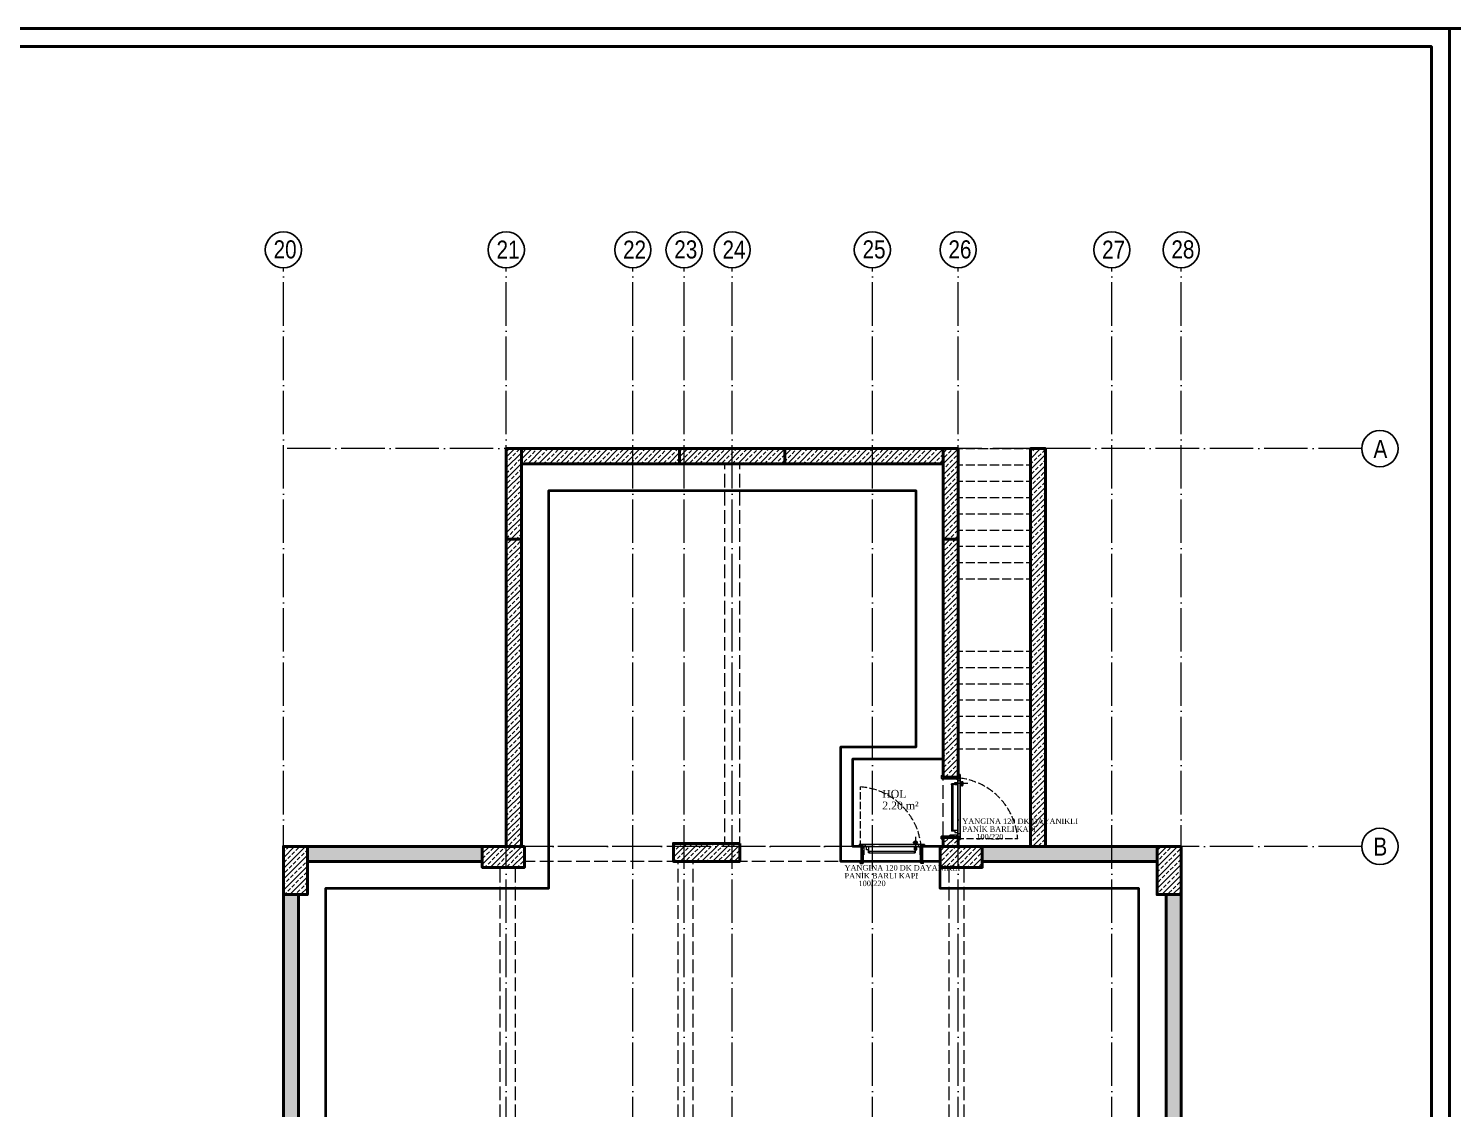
# Model space of a CAD drawing. Header units: millimetres. Extents: x 11587 to 81192, y -36083 to -25300.
# Drawn here: x 22813 to 25177, y -33375 to -31583 of the extents above; entities that cross this region are included whole.
import ezdxf

# ---------------------------------------------------------------- set-up
doc = ezdxf.new("R2010")
doc.units = ezdxf.units.MM
for name, pattern in [('AKS', [30, 24, -3, 0, -3]), ('HIDDEN', [0.375, 0.25, -0.125]), ('IZDUSUM1', [20, 7.5, -5, 7.5, 0])]:
    doc.linetypes.add(name, pattern=pattern)
for name, color, linetype, lineweight in [('as-REFERANS', 252, 'HIDDEN', 5), ('rtm-aks balon', 20, 'Continuous', 25), ('rtm-aks balon yazı', 7, 'Continuous', 20), ('rtm-aks yeni', 7, 'AKS', 20), ('rtm-antet-02', 140, 'Continuous', 40), ('rtm-door-accesorry', 8, 'Continuous', 5), ('rtm-door-sac', 146, 'Continuous', 13), ('rtm-duv tugla', 22, 'Continuous', 35), ('rtm-izdusum-üst ince', 8, 'IZDUSUM1', 5), ('rtm-merdiven izdusum', 254, 'IZDUSUM1', 15), ('rtm-mhl-yazı-adı', 150, 'Continuous', 30), ('rtm-mhl-yazı-m2', 7, 'Continuous', 20), ('rtm-mhl-yazı-malzeme', 253, 'Continuous', 13), ('rtm-sıva', 252, 'Continuous', 15), ('rtm-tarama-betonarme', 51, 'Continuous', 15), ('rtm-tas_betonarme', 50, 'Continuous', 40)]:
    doc.layers.add(name, color=color, linetype=linetype, lineweight=lineweight)
doc.styles.add('AKSYAZI', font='ARIALN.TTF')
doc.styles.add('ARIAL', font='times.ttf')
doc.styles.add('VAZ-OLCU', font='times.ttf', dxfattribs={"height": 60})
pattern_1 = [(45, (661.351, 20249.116), (-8.980256, 8.980256), []), (45, (670.331, 20249.116), (-8.980256, 8.980256), [6.35, -3.175])]
pattern_2 = [(45, (470722.999, 30119.077), (-8.98025612, 8.98025612), []), (45, (470731.979, 30119.077), (-8.98025612, 8.98025612), [6.35, -3.175])]

# ---------------------------------------------------------------- blocks, each defined once
blk = doc.blocks.new('KİRİŞA')
at = {"layer": 'rtm-izdusum-üst ince', "ltscale": 1.5}
for points in [[(22224.4, -52529.2), (22486.9, -52529.2)], [(22661.9, -52529.2), (22924.4, -52529.2)], [(22224.4, -52554.2), (22486.9, -52554.2)], [(22561.9, -53184.2), (22561.9, -52554.2)], [(22586.9, -53184.2), (22586.9, -52554.2)], [(22661.9, -52554.2), (22924.4, -52554.2)], [(22199.4, -53189.2), (22199.4, -52679.2)], [(22224.4, -53189.2), (22224.4, -52679.2)], [(22924.4, -53189.2), (22924.4, -52679.2)], [(22949.4, -53189.2), (22949.4, -52679.2)], [(21869.4, -53189.2), (22159.4, -53189.2)], [(22229.4, -53189.2), (22561.9, -53189.2)], [(22671.9, -53189.2), (22919.4, -53189.2)], [(22989.4, -53189.2), (23279.4, -53189.2)], [(21869.4, -53214.2), (22159.4, -53214.2)], [(22189.4, -53719.2), (22189.4, -53224.2)], [(22214.4, -53719.2), (22214.4, -53224.2)], [(22229.4, -53214.2), (22561.9, -53214.2)], [(22639.4, -53689.2), (22639.4, -53214.2)], [(22664.4, -53689.2), (22664.4, -53214.2)], [(22671.9, -53214.2), (22919.4, -53214.2)], [(22934.4, -53719.2), (22934.4, -53224.2)], [(22959.4, -53719.2), (22959.4, -53224.2)], [(22989.4, -53214.2), (23279.4, -53214.2)], [(21829.4, -53674.2), (21829.4, -53269.2)], [(21854.4, -53674.2), (21854.4, -53269.2)], [(23294.4, -53674.2), (23294.4, -53269.2)], [(23319.4, -53674.2), (23319.4, -53269.2)], [(21869.4, -53729.2), (22149.4, -53729.2)], [(22219.4, -53729.2), (22639.4, -53729.2)], [(22674.4, -53729.2), (22934.4, -53729.2)], [(23004.4, -53729.2), (23279.4, -53729.2)], [(21829.4, -54004.2), (21829.4, -53754.2)], [(21854.4, -54004.2), (21854.4, -53754.2)], [(21869.4, -53754.2), (22149.4, -53754.2)], [(22189.4, -54004.2), (22189.4, -53754.2)], [(22214.4, -54004.2), (22214.4, -53754.2)], [(22219.4, -53754.2), (22639.4, -53754.2)], [(22639.4, -53994.2), (22639.4, -53759.2)], [(22664.4, -53994.2), (22664.4, -53759.2)], [(22674.4, -53754.2), (22934.4, -53754.2)], [(23004.4, -53754.2), (23279.4, -53754.2)], [(23294.4, -53989.2), (23294.4, -53754.2)], [(23319.4, -53989.2), (23319.4, -53754.2)], [(21869.4, -54004.2), (22149.4, -54004.2)], [(22219.4, -54004.2), (22629.4, -54004.2)], [(22664.4, -54004.2), (23239.4, -54004.2)], [(21869.4, -54029.2), (22149.4, -54029.2)], [(22189.4, -54544.2), (22189.4, -54039.2)], [(22214.4, -54544.2), (22214.4, -54039.2)], [(22219.4, -54029.2), (22629.4, -54029.2)], [(22664.4, -54029.2), (23239.4, -54029.2)], [(22629.4, -54429.2), (22629.4, -54074.2)], [(22654.4, -54429.2), (22654.4, -54074.2)], [(21829.4, -54489.2), (21829.4, -54084.2)], [(21854.4, -54489.2), (21854.4, -54084.2)], [(22659.4, -54429.2), (23079.4, -54429.2)], [(23104.4, -54429.2), (23294.4, -54429.2)], [(22659.4, -54454.2), (23079.4, -54454.2)], [(23104.4, -54454.2), (23294.4, -54454.2)], [(21869.4, -54544.2), (22154.4, -54544.2)], [(22224.4, -54544.2), (22629.4, -54544.2)], [(21829.4, -54829.2), (21829.4, -54569.2)], [(21854.4, -54829.2), (21854.4, -54569.2)], [(21869.4, -54569.2), (22154.4, -54569.2)], [(22224.4, -54569.2), (22629.4, -54569.2)], [(22629.4, -54679.2), (22629.4, -54569.2)], [(22654.4, -54679.2), (22654.4, -54569.2)], [(22189.4, -54829.2), (22189.4, -54579.2)], [(22214.4, -54829.2), (22214.4, -54579.2)], [(23104.4, -54664.2), (23294.4, -54664.2)], [(23319.4, -54664.2), (23524.4, -54664.2)], [(22739.4, -54684.2), (23079.4, -54684.2)], [(23104.4, -54689.2), (23294.4, -54689.2)], [(23294.4, -54974.2), (23294.4, -54689.2)], [(23319.4, -54689.2), (23524.4, -54689.2)], [(23319.4, -54974.2), (23319.4, -54689.2)], [(22714.4, -54829.2), (22714.4, -54709.2)], [(22739.4, -54709.2), (23079.4, -54709.2)], [(22739.4, -54829.2), (22739.4, -54709.2)], [(23079.4, -54989.2), (23079.4, -54709.2)], [(23104.4, -54989.2), (23104.4, -54709.2)], [(23569.4, -54934.2), (23569.4, -54699.2)], [(23594.4, -54934.2), (23594.4, -54699.2)], [(21979.4, -54829.2), (22189.4, -54829.2)], [(22214.4, -54829.2), (22334.4, -54829.2)], [(22414.4, -54829.2), (22714.4, -54829.2)], [(21944.4, -55419.2), (21944.4, -54854.2)], [(21969.4, -55419.2), (21969.4, -54854.2)], [(21979.4, -54854.2), (22334.4, -54854.2)], [(22414.4, -54854.2), (22714.4, -54854.2)], [(22334.4, -55479.2), (22334.4, -54869.2)], [(22359.4, -55479.2), (22359.4, -54869.2)], [(22739.4, -54989.2), (23079.4, -54989.2)], [(23104.4, -54989.2), (23244.4, -54989.2)], [(23324.4, -54989.2), (23554.4, -54989.2)], [(22714.4, -55479.2), (22714.4, -55014.2)], [(22739.4, -55479.2), (22739.4, -55014.2)], [(22739.4, -55014.2), (23244.4, -55014.2)], [(23294.4, -55479.2), (23294.4, -55014.2)], [(23319.4, -55479.2), (23319.4, -55014.2)], [(23324.4, -55014.2), (23554.4, -55014.2)], [(23569.4, -55439.2), (23569.4, -55014.2)], [(23594.4, -55439.2), (23594.4, -55014.2)], [(21979.4, -55494.2), (22301.9, -55494.2)], [(22381.9, -55494.2), (22714.4, -55494.2)], [(22794.4, -55494.2), (23239.4, -55494.2)], [(23319.4, -55494.2), (23554.4, -55494.2)], [(21979.4, -55519.2), (22301.9, -55519.2)], [(22381.9, -55519.2), (22714.4, -55519.2)], [(22794.4, -55519.2), (23239.4, -55519.2)], [(23319.4, -55519.2), (23554.4, -55519.2)]]:
    blk.add_lwpolyline(points, dxfattribs=at)

msp = doc.modelspace()

# ---------------------------------------------------------------- hatches: boundary and pattern name
at = {"layer": 'rtm-door-accesorry'}
h = msp.add_hatch(dxfattribs=at)
h.set_pattern_fill('ANSI36', color=256, scale=0.03, angle=180, style=0)
h.set_pattern_definition([(315, (57678.36323, -24402.53099), (0.05051394068, -0.1852177825), [0.238125, -0.047625, 0, -0.047625])])
h.paths.add_polyline_path([(24353.67, -32828.25), (24353.67, -32826.29), (24354.94, -32826.29, 0.2154383), (24354.89, -32828.27, 0.1905737), (24354.85, -32828.25)])
h = msp.add_hatch(dxfattribs=at)
h.set_pattern_fill('ANSI36', color=256, scale=0.03, angle=180, style=0)
h.set_pattern_definition([(45, (57678.36323, -40344.17414), (0.05051394068, 0.1852177825), [0.238125, -0.047625, 0, -0.047625])])
h.paths.add_polyline_path([(24353.67, -32922.13), (24353.67, -32924.09), (24354.94, -32924.09, -0.2154383), (24354.89, -32922.11, -0.1905737), (24354.85, -32922.13)])
h = msp.add_hatch(dxfattribs=at)
h.set_pattern_fill('ANSI36', color=256, scale=0.03, angle=270, style=0)
h.set_pattern_definition([(135, (31673.99297, 382.03832), (-0.1852177825, 0.05051394068), [0.238125, -0.047625, 0, -0.047625])])
h.paths.add_polyline_path([(24199.2, -32942.66), (24197.24, -32942.66), (24197.24, -32941.39, 0.2154383), (24199.21, -32941.44, 0.1905737), (24199.2, -32941.47)])
h = msp.add_hatch(dxfattribs=at)
h.set_pattern_fill('ANSI36', color=256, scale=0.03, angle=270, style=0)
h.set_pattern_definition([(45, (15732.34982, 382.03832), (0.1852177825, 0.05051394068), [0.238125, -0.047625, 0, -0.047625])])
h.paths.add_polyline_path([(24293.07, -32942.66), (24295.03, -32942.66), (24295.03, -32941.39, -0.2154383), (24293.06, -32941.44, -0.1905737), (24293.07, -32941.47)])
at = {"layer": 'rtm-tarama-betonarme'}
h = msp.add_hatch(dxfattribs=at)
h.set_pattern_fill('ANSI33', color=256, scale=2, style=0)
h.paths.add_polyline_path([(24701.19, -34580.13), (24726.19, -34580.13), (24726.19, -34320.13), (24701.19, -34320.13)])
h.paths.add_polyline_path([(22378.78, -35741.22), (22432.01, -35741.22), (22432.01, -35678.77), (22378.78, -35678.77)], flags=9)
h.paths.add_polyline_path([(21723.78, -35740.71), (21777.01, -35740.71), (21777.01, -35678.25), (21723.78, -35678.25)], flags=9)
h.paths.add_polyline_path([(21093.78, -35740.71), (21147.01, -35740.71), (21147.01, -35678.25), (21093.78, -35678.25)], flags=9)
h.paths.add_polyline_path([(20538.78, -35741.22), (20592.01, -35741.22), (20592.01, -35678.77), (20538.78, -35678.77)], flags=9)
h.paths.add_polyline_path([(19908.78, -35740.71), (19962.01, -35740.71), (19962.01, -35678.25), (19908.78, -35678.25)], flags=9)
h.paths.add_polyline_path([(19253.78, -35741.22), (19307.01, -35741.22), (19307.01, -35678.77), (19253.78, -35678.77)], flags=9)
h.paths.add_polyline_path([(24701.51, -31980.71), (24754.73, -31980.71), (24754.73, -31918.25), (24701.51, -31918.25)], flags=9)
h.paths.add_polyline_path([(24586.51, -31981.22), (24639.73, -31981.22), (24639.73, -31918.77), (24586.51, -31918.77)], flags=9)
h.paths.add_polyline_path([(24331.51, -31980.71), (24384.73, -31980.71), (24384.73, -31918.25), (24331.51, -31918.25)], flags=9)
h.paths.add_polyline_path([(24189.01, -31980.71), (24242.23, -31980.71), (24242.23, -31918.25), (24189.01, -31918.25)], flags=9)
h.paths.add_polyline_path([(23956.51, -31981.22), (24009.73, -31981.22), (24009.73, -31918.77), (23956.51, -31918.77)], flags=9)
h.paths.add_polyline_path([(23876.51, -31980.71), (23929.73, -31980.71), (23929.73, -31918.25), (23876.51, -31918.25)], flags=9)
h.paths.add_polyline_path([(23791.51, -31981.22), (23844.73, -31981.22), (23844.73, -31918.77), (23791.51, -31918.77)], flags=9)
h.paths.add_polyline_path([(23581.51, -31981.22), (23634.73, -31981.22), (23634.73, -31918.77), (23581.51, -31918.77)], flags=9)
h.paths.add_polyline_path([(23211.51, -31980.71), (23264.73, -31980.71), (23264.73, -31918.25), (23211.51, -31918.25)], flags=9)
h.paths.add_polyline_path([(24701.51, -35740.71), (24754.73, -35740.71), (24754.73, -35678.25), (24701.51, -35678.25)], flags=9)
h.paths.add_polyline_path([(24586.51, -35741.22), (24639.73, -35741.22), (24639.73, -35678.77), (24586.51, -35678.77)], flags=9)
h.paths.add_polyline_path([(24331.51, -35740.71), (24384.73, -35740.71), (24384.73, -35678.25), (24331.51, -35678.25)], flags=9)
h.paths.add_polyline_path([(24189.01, -35740.71), (24242.23, -35740.71), (24242.23, -35678.25), (24189.01, -35678.25)], flags=9)
h.paths.add_polyline_path([(23956.51, -35741.22), (24009.73, -35741.22), (24009.73, -35678.77), (23956.51, -35678.77)], flags=9)
h.paths.add_polyline_path([(23876.51, -35740.71), (23929.73, -35740.71), (23929.73, -35678.25), (23876.51, -35678.25)], flags=9)
h.paths.add_polyline_path([(23791.51, -35741.22), (23844.73, -35741.22), (23844.73, -35678.77), (23791.51, -35678.77)], flags=9)
h.paths.add_polyline_path([(23581.51, -35741.22), (23634.73, -35741.22), (23634.73, -35678.77), (23581.51, -35678.77)], flags=9)
h.paths.add_polyline_path([(23211.51, -35740.71), (23264.73, -35740.71), (23264.73, -35678.25), (23211.51, -35678.25)], flags=9)
h.paths.add_polyline_path([(22933.78, -35740.71), (22987.01, -35740.71), (22987.01, -35678.25), (22933.78, -35678.25)], flags=9)
h.paths.add_polyline_path([(25035.32, -33811.87), (25075.13, -33811.87), (25075.13, -33749.42), (25035.32, -33749.42)], flags=9)
h.paths.add_polyline_path([(25035.37, -35301.87), (25073.29, -35301.87), (25073.29, -35239.42), (25035.37, -35239.42)], flags=9)
h.paths.add_polyline_path([(25036.98, -34796.36), (25069.17, -34796.36), (25069.17, -34733.91), (25036.98, -34733.91)], flags=9)
h.paths.add_polyline_path([(25044.42, -34636.87), (25068.98, -34636.87), (25068.98, -34574.42), (25044.42, -34574.42)], flags=9)
h.paths.add_polyline_path([(25035.26, -34491.87), (25075.07, -34491.87), (25075.07, -34429.42), (25035.26, -34429.42)], flags=9)
h.paths.add_polyline_path([(25036, -34351.36), (25077.75, -34351.36), (25077.75, -34288.91), (25036, -34288.91)], flags=9)
h.paths.add_polyline_path([(25035.18, -34211.87), (25073.1, -34211.87), (25073.1, -34149.42), (25035.18, -34149.42)], flags=9)
h.paths.add_polyline_path([(25036.27, -33536.36), (25076.07, -33536.36), (25076.07, -33473.91), (25036.27, -33473.91)], flags=9)
h.paths.add_polyline_path([(25035.37, -32971.87), (25073.29, -32971.87), (25073.29, -32909.42), (25035.37, -32909.42)], flags=9)
h.paths.add_polyline_path([(25037.86, -32311.87), (25075.9, -32311.87), (25075.9, -32249.42), (25037.86, -32249.42)], flags=9)
h.paths.add_polyline_path([(22923.78, -33480.71), (22977.01, -33480.71), (22977.01, -33418.25), (22923.78, -33418.25)], flags=9)
h.paths.add_polyline_path([(22378.78, -33481.22), (22432.01, -33481.22), (22432.01, -33418.77), (22378.78, -33418.77)], flags=9)
h.paths.add_polyline_path([(21723.78, -33480.71), (21777.01, -33480.71), (21777.01, -33418.25), (21723.78, -33418.25)], flags=9)
h.paths.add_polyline_path([(21093.78, -33480.71), (21147.01, -33480.71), (21147.01, -33418.25), (21093.78, -33418.25)], flags=9)
h.paths.add_polyline_path([(20538.78, -33481.22), (20592.01, -33481.22), (20592.01, -33418.77), (20538.78, -33418.77)], flags=9)
h.paths.add_polyline_path([(19908.78, -33480.71), (19962.01, -33480.71), (19962.01, -33418.25), (19908.78, -33418.25)], flags=9)
h.paths.add_polyline_path([(19253.78, -33481.22), (19307.01, -33481.22), (19307.01, -33418.77), (19253.78, -33418.77)], flags=9)
h.paths.add_polyline_path([(18708.78, -33481.22), (18762.01, -33481.22), (18762.01, -33418.77), (18708.78, -33418.77)], flags=9)
h.paths.add_polyline_path([(18698.78, -35740.71), (18752.01, -35740.71), (18752.01, -35678.25), (18698.78, -35678.25)], flags=9)
h.paths.add_polyline_path([(18434.63, -35740.71), (18468.74, -35740.71), (18468.74, -35678.25), (18434.63, -35678.25)], flags=9)
h.paths.add_polyline_path([(18064.63, -35740.71), (18098.74, -35740.71), (18098.74, -35678.25), (18064.63, -35678.25)], flags=9)
h.paths.add_polyline_path([(17854.43, -35741.22), (17888.54, -35741.22), (17888.54, -35678.77), (17854.43, -35678.77)], flags=9)
h.paths.add_polyline_path([(17769.77, -35740.71), (17803.89, -35740.71), (17803.89, -35678.25), (17769.77, -35678.25)], flags=9)
h.paths.add_polyline_path([(17689.63, -35740.71), (17723.74, -35740.71), (17723.74, -35678.25), (17689.63, -35678.25)], flags=9)
h.paths.add_polyline_path([(17458.11, -35741.22), (17492.23, -35741.22), (17492.23, -35678.77), (17458.11, -35678.77)], flags=9)
h.paths.add_polyline_path([(17314.63, -35740.71), (17348.74, -35740.71), (17348.74, -35678.25), (17314.63, -35678.25)], flags=9)
h.paths.add_polyline_path([(17060.04, -35741.22), (17094.15, -35741.22), (17094.15, -35678.77), (17060.04, -35678.77)], flags=9)
h.paths.add_polyline_path([(16942.32, -35741.22), (16976.43, -35741.22), (16976.43, -35678.77), (16942.32, -35678.77)], flags=9)
h.paths.add_polyline_path([(16610.32, -33811.87), (16650.13, -33811.87), (16650.13, -33749.42), (16610.32, -33749.42)], flags=9)
h.paths.add_polyline_path([(16610.37, -35301.87), (16648.29, -35301.87), (16648.29, -35239.42), (16610.37, -35239.42)], flags=9)
h.paths.add_polyline_path([(16611.98, -34796.36), (16644.17, -34796.36), (16644.17, -34733.91), (16611.98, -34733.91)], flags=9)
h.paths.add_polyline_path([(16610.18, -34211.87), (16648.1, -34211.87), (16648.1, -34149.42), (16610.18, -34149.42)], flags=9)
h.paths.add_polyline_path([(16611.27, -33536.36), (16651.07, -33536.36), (16651.07, -33473.91), (16611.27, -33473.91)], flags=9)
h.paths.add_polyline_path([(16610.37, -32971.87), (16648.29, -32971.87), (16648.29, -32909.42), (16610.37, -32909.42)], flags=9)
h.paths.add_polyline_path([(18434.63, -31980.71), (18468.74, -31980.71), (18468.74, -31918.25), (18434.63, -31918.25)], flags=9)
h.paths.add_polyline_path([(18064.63, -31980.71), (18098.74, -31980.71), (18098.74, -31918.25), (18064.63, -31918.25)], flags=9)
h.paths.add_polyline_path([(17854.43, -31981.22), (17888.54, -31981.22), (17888.54, -31918.77), (17854.43, -31918.77)], flags=9)
h.paths.add_polyline_path([(17769.77, -31980.71), (17803.89, -31980.71), (17803.89, -31918.25), (17769.77, -31918.25)], flags=9)
h.paths.add_polyline_path([(17689.63, -31980.71), (17723.74, -31980.71), (17723.74, -31918.25), (17689.63, -31918.25)], flags=9)
h.paths.add_polyline_path([(17458.11, -31981.22), (17492.23, -31981.22), (17492.23, -31918.77), (17458.11, -31918.77)], flags=9)
h.paths.add_polyline_path([(17314.63, -31980.71), (17348.74, -31980.71), (17348.74, -31918.25), (17314.63, -31918.25)], flags=9)
h.paths.add_polyline_path([(17060.04, -31981.22), (17094.15, -31981.22), (17094.15, -31918.77), (17060.04, -31918.77)], flags=9)
h.paths.add_polyline_path([(16612.86, -32311.87), (16650.9, -32311.87), (16650.9, -32249.42), (16612.86, -32249.42)], flags=9)
h.paths.add_polyline_path([(16942.32, -31981.22), (16976.43, -31981.22), (16976.43, -31918.77), (16942.32, -31918.77)], flags=9)
h.paths.add_polyline_path([(20566.05, -36055.5), (21411.87, -36055.5), (21411.87, -35980.76), (20566.05, -35980.76)], flags=9)
h = msp.add_hatch(dxfattribs=at)
h.set_pattern_fill('ANSI33', color=256, scale=2, style=0)
h.set_pattern_definition(pattern_1)
h.paths.add_polyline_path([(23631.19, -32430.13), (23631.19, -32280.13), (23606.19, -32280.13), (23606.19, -32430.13)])
h = msp.add_hatch(dxfattribs=at)
h.set_pattern_fill('ANSI33', color=256, scale=2, style=0)
h.paths.add_polyline_path([(23893.69, -32280.13), (23631.19, -32280.13), (23631.19, -32305.13), (23893.69, -32305.13)])
h.paths.add_polyline_path([(24331.19, -32280.13), (24068.69, -32280.13), (24068.69, -32305.13), (24331.19, -32305.13)])
h.paths.add_polyline_path([(23631.19, -32430.13), (23606.19, -32430.13), (23606.19, -32940.13), (23631.19, -32940.13)])
h.paths.add_polyline_path([(24331.19, -32825.13), (24356.19, -32825.13), (24356.19, -32430.13), (24331.19, -32430.13)])
h.paths.add_polyline_path([(24356.19, -32925.13), (24331.19, -32925.13), (24331.19, -32940.13), (24356.19, -32940.13)])
h = msp.add_hatch(dxfattribs=at)
h.set_pattern_fill('ANSI33', color=256, scale=2, style=0)
h.set_pattern_definition(pattern_1)
h.paths.add_polyline_path([(24068.69, -32280.13), (23893.69, -32280.13), (23893.69, -32305.13), (24068.69, -32305.13)])
h = msp.add_hatch(dxfattribs=at)
h.set_pattern_fill('ANSI33', color=256, scale=2, style=0)
h.set_pattern_definition(pattern_1)
h.paths.add_polyline_path([(24356.19, -32430.13), (24356.19, -32280.13), (24331.19, -32280.13), (24331.19, -32430.13)])
h = msp.add_hatch(dxfattribs=at)
h.set_pattern_fill('ANSI33', color=256, scale=2, style=0)
h.paths.add_polyline_path([(24501.19, -32280.13), (24476.19, -32280.13), (24476.19, -32940.13), (24501.19, -32940.13)])
h = msp.add_hatch(dxfattribs=at)
h.set_pattern_fill('ANSI33', color=256, scale=2, style=0)
h.set_pattern_definition(pattern_2)
h.paths.add_polyline_path([(23236.19, -33020.13), (23276.19, -33020.13), (23276.19, -32940.13), (23236.19, -32940.13)])
h = msp.add_hatch(dxfattribs=at)
h.set_pattern_fill('ANSI33', color=256, scale=2, style=0)
h.paths.add_polyline_path([(23566.19, -32965.13), (23566.19, -32940.13), (23276.19, -32940.13), (23276.19, -32965.13)])
h.paths.add_polyline_path([(23261.19, -33020.13), (23236.19, -33020.13), (23236.19, -33425.13), (23261.19, -33425.13)])
h.paths.add_polyline_path([(24701.19, -33425.13), (24726.19, -33425.13), (24726.19, -33020.13), (24701.19, -33020.13)])
h.paths.add_polyline_path([(24686.19, -32965.13), (24686.19, -32940.13), (24396.19, -32940.13), (24396.19, -32965.13)])
h.paths.add_polyline_path([(24726.19, -33505.13), (24701.19, -33505.13), (24701.19, -33755.13), (24726.19, -33755.13)])
h.paths.add_polyline_path([(23261.19, -33505.13), (23236.19, -33505.13), (23236.19, -33740.13), (23261.19, -33740.13)])
h = msp.add_hatch(dxfattribs=at)
h.set_pattern_fill('ANSI33', color=256, scale=2, style=0)
h.set_pattern_definition(pattern_2)
h.paths.add_polyline_path([(23566.19, -32940.13), (23566.19, -32975.13), (23636.19, -32975.13), (23636.19, -32940.13)])
h = msp.add_hatch(dxfattribs=at)
h.set_pattern_fill('ANSI33', color=256, scale=2, style=0)
h.set_pattern_definition(pattern_2)
h.paths.add_polyline_path([(23883.69, -32935.13), (23883.69, -32965.13), (23993.69, -32965.13), (23993.69, -32935.13)])
h = msp.add_hatch(dxfattribs=at)
h.set_pattern_fill('ANSI33', color=256, scale=2, style=0)
h.set_pattern_definition(pattern_1)
h.paths.add_polyline_path([(24326.19, -32940.13), (24326.19, -32975.13), (24396.19, -32975.13), (24396.19, -32940.13)])
h = msp.add_hatch(dxfattribs=at)
h.set_pattern_fill('ANSI33', color=256, scale=2, style=0)
h.set_pattern_definition(pattern_1)
h.paths.add_polyline_path([(24726.19, -32940.13), (24686.19, -32940.13), (24686.19, -33020.13), (24726.19, -33020.13)])

# ---------------------------------------------------------------- linework, layer by layer
at = {"layer": 'as-REFERANS'}
for p, q in [((24371.91, -32835.98), (24350.76, -32835.98)), ((24194.73, -32936.48), (24192.54, -32936.48)), ((24193.63, -32937.58), (24193.63, -32935.38)), ((24285.34, -32924.41), (24285.34, -32945.57)), ((24358.75, -32927.69), (24360.94, -32927.69)), ((24359.85, -32926.59), (24359.85, -32928.79))]:
    msp.add_line(p, q, dxfattribs=at)
at = {"layer": 'rtm-aks balon'}
for centre in [(23236.19, -31950.13), (23606.19, -31950.13), (23816.19, -31950.13), (23901.19, -31950.13), (23981.19, -31950.13), (24213.69, -31950.13), (24356.19, -31950.13), (24611.19, -31950.13), (24726.19, -31950.13), (25056.19, -32280.13), (25056.19, -32940.13)]:
    msp.add_circle(centre, 30, dxfattribs=at)
at = {"layer": 'rtm-aks yeni', "ltscale": 3}
for p, q in [((23236.19, -35680.13), (23236.19, -31980.13)), ((23606.19, -35680.13), (23606.19, -31980.13)), ((23816.19, -35680.13), (23816.19, -31980.13)), ((23901.19, -35680.13), (23901.19, -31980.13)), ((23981.19, -35680.13), (23981.19, -31980.13)), ((24213.69, -35680.13), (24213.69, -31980.13)), ((24356.19, -35680.13), (24356.19, -31980.13)), ((24611.19, -35680.13), (24611.19, -31980.13)), ((24726.19, -35680.13), (24726.19, -31980.13)), ((25026.19, -32280.13), (23236.19, -32280.13)), ((25026.19, -32940.13), (23236.19, -32940.13))]:
    msp.add_line(p, q, dxfattribs=at)
at = {"layer": 'rtm-antet-02'}
for points in [[(16516.61, -31582.89), (16516.61, -36082.89), (25171.61, -36082.89), (25171.61, -31582.89), (16516.61, -31582.89)], [(25171.61, -31582.89), (25171.61, -36082.89), (33826.61, -36082.89), (33826.61, -31582.89), (25171.61, -31582.89)]]:
    msp.add_lwpolyline(points, dxfattribs=at)
msp.add_lwpolyline([(16546.61, -31612.89), (16546.61, -36052.89), (25141.61, -36052.89), (25141.61, -31612.89)], close=True, dxfattribs=at)
at = {"layer": 'rtm-door-accesorry'}
for p, q in [((24345.3, -32838.03), (24345.3, -32836.47)), ((24350.6, -32836.47), (24345.3, -32836.47)), ((24348.4, -32838.03), (24345.3, -32838.03)), ((24345.57, -32913.14), (24345.57, -32838.03)), ((24350.6, -32837.18), (24347.26, -32837.18)), ((24348.07, -32913.14), (24348.07, -32838.03)), ((24348.4, -32838.03), (24348.4, -32837.18)), ((24350.6, -32837.67), (24350.6, -32833.97)), ((24350.6, -32833.97), (24355.3, -32833.97)), ((24350.6, -32837.67), (24355.3, -32837.67)), ((24360.7, -32832.48), (24359.7, -32832.48)), ((24360.7, -32839.48), (24359.7, -32839.48)), ((24360.7, -32832.48), (24360.7, -32839.48)), ((24360.7, -32834.73), (24361.95, -32834.73)), ((24360.7, -32837.23), (24361.95, -32837.23)), ((24361.95, -32832.48), (24361.95, -32839.48)), ((24361.95, -32832.48), (24363.2, -32832.48)), ((24361.95, -32839.48), (24363.2, -32839.48)), ((24345.3, -32913.14), (24345.3, -32914.7)), ((24348.34, -32913.14), (24345.3, -32913.14)), ((24350.6, -32914.7), (24345.3, -32914.7)), ((24350.6, -32913.98), (24347.26, -32913.98)), ((24348.4, -32913.14), (24348.4, -32913.98)), ((24350.6, -32913.49), (24350.6, -32917.19)), ((24350.6, -32913.49), (24355.3, -32913.49)), ((24350.6, -32917.19), (24355.3, -32917.19)), ((24204.13, -32945.73), (24204.13, -32941.03)), ((24207.83, -32945.73), (24204.13, -32945.73)), ((24206.63, -32945.73), (24206.63, -32951.03)), ((24207.34, -32945.73), (24207.34, -32949.07)), ((24207.83, -32945.73), (24207.83, -32941.03)), ((24281.84, -32934.38), (24281.84, -32933.13)), ((24288.84, -32934.38), (24281.84, -32934.38)), ((24281.84, -32935.63), (24281.84, -32936.63)), ((24288.84, -32935.63), (24281.84, -32935.63)), ((24283.65, -32945.73), (24283.65, -32941.03)), ((24283.65, -32945.73), (24287.35, -32945.73)), ((24284.09, -32935.63), (24284.09, -32934.38)), ((24284.14, -32945.73), (24284.14, -32949.07)), ((24284.86, -32945.73), (24284.86, -32951.03)), ((24286.59, -32935.63), (24286.59, -32934.38)), ((24287.35, -32945.73), (24287.35, -32941.03)), ((24288.84, -32934.38), (24288.84, -32933.13)), ((24288.84, -32935.63), (24288.84, -32936.63)), ((24208.19, -32951.03), (24206.63, -32951.03)), ((24208.19, -32947.93), (24207.34, -32947.93)), ((24208.19, -32947.98), (24208.19, -32951.03)), ((24208.19, -32948.26), (24283.3, -32948.26)), ((24208.19, -32950.76), (24283.3, -32950.76)), ((24283.3, -32947.93), (24284.14, -32947.93)), ((24283.3, -32947.93), (24283.3, -32951.03)), ((24283.3, -32951.03), (24284.86, -32951.03))]:
    msp.add_line(p, q, dxfattribs=at)
for centre, radius, start, end in [((24357.1, -32827.33), 2.4, 154.29916, 203.91055), ((24359.47, -32835.98), 5.12, 316.83017, 43.16983), ((24357.1, -32923.05), 2.4, 156.08945, 205.70084), ((24198.28, -32939.23), 2.4, 244.29916, 293.91055), ((24285.34, -32936.86), 5.12, 46.83017, 133.16983), ((24293.99, -32939.23), 2.4, 246.08945, 295.70084)]:
    msp.add_arc(centre, radius, start, end, dxfattribs=at)
at = {"layer": 'rtm-door-sac'}
for p, q in [((24327.95, -32822.62), (24327.95, -32826.87)), ((24328.99, -32827.9), (24327.95, -32826.87)), ((24328, -32822.57), (24329.14, -32822.57)), ((24328.06, -32822.67), (24329.09, -32822.67)), ((24328.06, -32822.67), (24328.06, -32826.82)), ((24329.03, -32827.8), (24328.06, -32826.82)), ((24328.99, -32827.9), (24349.44, -32827.9)), ((24349.44, -32827.8), (24329.03, -32827.8)), ((24329.09, -32822.67), (24329.09, -32823.6)), ((24329.19, -32823.6), (24329.09, -32823.6)), ((24329.19, -32822.62), (24329.19, -32823.6)), ((24342.92, -32827.49), (24342.84, -32827.59)), ((24344.39, -32827.59), (24342.84, -32827.59)), ((24342.92, -32827.49), (24344.28, -32827.49)), ((24344.28, -32826.3), (24344.28, -32827.49)), ((24348.88, -32826.25), (24344.34, -32826.25)), ((24348.83, -32826.35), (24344.39, -32826.35)), ((24344.39, -32826.35), (24344.39, -32827.59)), ((24348.83, -32827.8), (24348.83, -32826.35)), ((24348.93, -32827.8), (24348.93, -32826.3)), ((24359.33, -32826.19), (24353.56, -32826.19)), ((24353.56, -32826.19), (24353.56, -32828.36)), ((24359.38, -32826.29), (24353.67, -32826.29)), ((24353.67, -32826.29), (24353.67, -32828.25)), ((24355.3, -32827.27), (24355.3, -32923.31)), ((24355.5, -32827.37), (24355.5, -32923.31)), ((24355.6, -32826.97), (24359.5, -32826.97)), ((24358.19, -32821.02), (24358.19, -32822)), ((24359.38, -32820.96), (24358.24, -32820.96)), ((24359.33, -32821.07), (24358.29, -32821.07)), ((24359.33, -32821.07), (24359.33, -32826.19)), ((24359.43, -32821.02), (24359.43, -32826.24)), ((24342.22, -32828.31), (24342.22, -32828.72)), ((24346.28, -32828.25), (24342.27, -32828.25)), ((24354.85, -32828.77), (24342.27, -32828.77)), ((24346.28, -32828.36), (24342.32, -32828.36)), ((24342.32, -32828.36), (24342.32, -32828.67)), ((24354.8, -32828.67), (24342.32, -32828.67)), ((24346.28, -32828.36), (24346.28, -32828.25)), ((24353.56, -32828.36), (24354.8, -32828.36)), ((24353.67, -32828.25), (24354.85, -32828.25)), ((24354.8, -32828.36), (24354.8, -32828.67)), ((24354.91, -32828.31), (24354.91, -32828.72)), ((24342.22, -32922.07), (24342.22, -32921.66)), ((24354.85, -32921.61), (24342.27, -32921.61)), ((24346.28, -32922.13), (24342.27, -32922.13)), ((24342.32, -32922.02), (24342.32, -32921.71)), ((24354.8, -32921.71), (24342.32, -32921.71)), ((24346.28, -32922.02), (24342.32, -32922.02)), ((24346.28, -32922.02), (24346.28, -32922.13)), ((24348.83, -32922.59), (24348.83, -32924.03)), ((24348.93, -32922.59), (24348.93, -32924.08)), ((24353.56, -32924.19), (24353.56, -32922.02)), ((24353.56, -32922.02), (24354.8, -32922.02)), ((24353.67, -32924.09), (24353.67, -32922.13)), ((24353.67, -32922.13), (24354.85, -32922.13)), ((24354.8, -32922.02), (24354.8, -32921.71)), ((24354.91, -32922.07), (24354.91, -32921.66)), ((24191.91, -32936.95), (24191.91, -32938.08)), ((24191.96, -32936.89), (24197.19, -32936.89)), ((24191.96, -32938.13), (24192.94, -32938.13)), ((24192.01, -32937), (24197.13, -32937)), ((24192.01, -32937), (24192.01, -32938.03)), ((24192.01, -32938.03), (24192.94, -32938.03)), ((24192.94, -32938.03), (24192.94, -32938.13)), ((24197.13, -32937), (24197.13, -32942.76)), ((24197.13, -32942.76), (24199.3, -32942.76)), ((24197.24, -32936.95), (24197.24, -32942.66)), ((24197.24, -32942.66), (24199.2, -32942.66)), ((24197.72, -32940.73), (24197.72, -32936.83)), ((24197.92, -32940.73), (24197.92, -32936.83)), ((24293.95, -32940.83), (24198.02, -32940.83)), ((24294.05, -32941.03), (24198.02, -32941.03)), ((24199.2, -32942.66), (24199.2, -32941.47)), ((24199.25, -32941.42), (24199.66, -32941.42)), ((24199.3, -32942.76), (24199.3, -32941.52)), ((24199.3, -32941.52), (24199.61, -32941.52)), ((24199.61, -32941.52), (24199.61, -32954)), ((24199.72, -32941.47), (24199.72, -32954.05)), ((24292.55, -32941.47), (24292.55, -32954.05)), ((24293.02, -32941.42), (24292.61, -32941.42)), ((24292.97, -32941.52), (24292.66, -32941.52)), ((24292.66, -32941.52), (24292.66, -32954)), ((24292.97, -32942.76), (24292.97, -32941.52)), ((24295.13, -32942.76), (24292.97, -32942.76)), ((24293.07, -32942.66), (24293.07, -32941.47)), ((24295.03, -32942.66), (24293.07, -32942.66)), ((24294.35, -32940.73), (24294.35, -32936.83)), ((24295.03, -32936.95), (24295.03, -32942.66)), ((24300.31, -32936.89), (24295.08, -32936.89)), ((24300.26, -32937), (24295.13, -32937)), ((24295.13, -32937), (24295.13, -32942.76)), ((24300.31, -32938.13), (24299.33, -32938.13)), ((24300.26, -32937), (24300.26, -32938.03)), ((24300.36, -32936.95), (24300.36, -32938.08)), ((24328, -32927.81), (24329.14, -32927.81)), ((24344.39, -32922.79), (24342.84, -32922.79)), ((24342.92, -32922.89), (24342.84, -32922.79)), ((24342.92, -32922.89), (24344.28, -32922.89)), ((24344.28, -32924.08), (24344.28, -32922.89)), ((24348.88, -32924.13), (24344.34, -32924.13)), ((24344.39, -32924.03), (24344.39, -32922.79)), ((24348.83, -32924.03), (24344.39, -32924.03)), ((24359.33, -32924.19), (24353.56, -32924.19)), ((24359.38, -32924.09), (24353.67, -32924.09)), ((24355.6, -32923.41), (24359.5, -32923.41)), ((24355.6, -32923.61), (24359.5, -32923.61)), ((24358.19, -32929.36), (24358.19, -32928.38)), ((24358.29, -32928.38), (24358.19, -32928.38)), ((24359.38, -32929.42), (24358.24, -32929.42)), ((24358.29, -32929.31), (24358.29, -32928.38)), ((24359.33, -32929.31), (24358.29, -32929.31)), ((24359.33, -32929.31), (24359.33, -32924.19)), ((24359.43, -32929.36), (24359.43, -32924.14)), ((24193.51, -32968.32), (24193.51, -32967.19)), ((24197.19, -32947.45), (24197.19, -32951.99)), ((24198.74, -32947.4), (24197.24, -32947.4)), ((24197.24, -32952.04), (24198.43, -32952.04)), ((24197.29, -32947.5), (24197.29, -32951.94)), ((24198.74, -32947.5), (24197.29, -32947.5)), ((24197.29, -32951.94), (24198.53, -32951.94)), ((24198.43, -32953.41), (24198.43, -32952.04)), ((24198.43, -32953.41), (24198.53, -32953.49)), ((24198.53, -32951.94), (24198.53, -32953.49)), ((24199.2, -32950.04), (24199.2, -32954.05)), ((24199.3, -32950.04), (24199.2, -32950.04)), ((24199.25, -32954.1), (24199.66, -32954.1)), ((24199.3, -32950.04), (24199.3, -32954)), ((24199.3, -32954), (24199.61, -32954)), ((24293.02, -32954.1), (24292.61, -32954.1)), ((24292.97, -32954), (24292.66, -32954)), ((24292.97, -32950.04), (24293.07, -32950.04)), ((24292.97, -32950.04), (24292.97, -32954)), ((24293.07, -32950.04), (24293.07, -32954.05)), ((24293.43, -32967.34), (24293.43, -32946.88)), ((24293.43, -32967.34), (24294.46, -32968.37)), ((24293.53, -32946.88), (24293.53, -32967.3)), ((24293.53, -32947.4), (24295.03, -32947.4)), ((24293.53, -32947.5), (24294.97, -32947.5)), ((24293.53, -32967.3), (24294.5, -32968.27)), ((24294.97, -32951.94), (24293.74, -32951.94)), ((24293.74, -32951.94), (24293.74, -32953.49)), ((24293.84, -32953.41), (24293.74, -32953.49)), ((24295.03, -32952.04), (24293.84, -32952.04)), ((24293.84, -32953.41), (24293.84, -32952.04)), ((24298.7, -32968.37), (24294.46, -32968.37)), ((24298.65, -32968.27), (24294.5, -32968.27)), ((24294.97, -32947.5), (24294.97, -32951.94)), ((24295.08, -32947.45), (24295.08, -32951.99)), ((24298.7, -32967.13), (24297.72, -32967.13)), ((24297.72, -32967.13), (24297.72, -32967.24)), ((24298.65, -32967.24), (24297.72, -32967.24)), ((24298.65, -32968.27), (24298.65, -32967.24)), ((24298.75, -32968.32), (24298.75, -32967.19))]:
    msp.add_line(p, q, dxfattribs=at)
for points in [[(24355.5, -32827.37, -0.4142136), (24355.7, -32827.17), (24359.3, -32827.17, -0.4142136), (24359.5, -32827.37)], [(24359.5, -32830.97, -0.4142136), (24359.3, -32831.17), (24355.7, -32831.17, -0.4142136), (24355.5, -32830.97)], [(24329.14, -32927.81, 0.4142136), (24329.19, -32927.76), (24329.19, -32926.78), (24329.09, -32926.78), (24329.09, -32927.71), (24328.06, -32927.71), (24328.06, -32923.56), (24329.03, -32922.59), (24349.44, -32922.59)], [(24359.5, -32919.61, 0.4142136), (24359.3, -32919.41), (24355.7, -32919.41, 0.4142136), (24355.5, -32919.61)], [(24197.92, -32937.03, -0.4142136), (24198.12, -32936.83)], [(24198.12, -32940.83, -0.4142136), (24197.92, -32940.63)], [(24201.72, -32936.83, -0.4142136), (24201.92, -32937.03), (24201.92, -32940.63, -0.4142136), (24201.72, -32940.83)], [(24290.35, -32936.83, 0.4142136), (24290.15, -32937.03), (24290.15, -32940.63, 0.4142136), (24290.35, -32940.83)], [(24293.95, -32940.83, 0.4142136), (24294.15, -32940.63), (24294.15, -32937.03, 0.4142136), (24293.95, -32936.83)], [(24355.5, -32923.21, 0.4142136), (24355.7, -32923.41)], [(24359.3, -32923.41, 0.4142136), (24359.5, -32923.21)], [(24193.51, -32967.19, -0.4142136), (24193.57, -32967.13), (24194.55, -32967.13), (24194.55, -32967.24), (24193.62, -32967.24), (24193.62, -32968.27), (24197.77, -32968.27), (24198.74, -32967.3), (24198.74, -32946.88)]]:
    msp.add_lwpolyline(points, format="xyb", dxfattribs=at)
for points in [[(24355.65, -32830.97), (24355.65, -32827.37, -0.4142136), (24355.7, -32827.32), (24359.3, -32827.32, -0.4142136), (24359.35, -32827.37), (24359.35, -32830.97, -0.4142136), (24359.3, -32831.02), (24355.7, -32831.02, -0.4142136)], [(24355.65, -32919.61), (24355.65, -32923.21, 0.4142136), (24355.7, -32923.26), (24359.3, -32923.26, 0.4142136), (24359.35, -32923.21), (24359.35, -32919.61, 0.4142136), (24359.3, -32919.56), (24355.7, -32919.56, 0.4142136)], [(24201.72, -32940.68), (24198.12, -32940.68, -0.4142136), (24198.07, -32940.63), (24198.07, -32937.03, -0.4142136), (24198.12, -32936.98), (24201.72, -32936.98, -0.4142136), (24201.77, -32937.03), (24201.77, -32940.63, -0.4142136)], [(24290.35, -32940.68), (24293.95, -32940.68, 0.4142136), (24294, -32940.63), (24294, -32937.03, 0.4142136), (24293.95, -32936.98), (24290.35, -32936.98, 0.4142136), (24290.3, -32937.03), (24290.3, -32940.63, 0.4142136)]]:
    msp.add_lwpolyline(points, format="xyb", close=True, dxfattribs=at)
for points in [[(24358.29, -32821.07), (24358.29, -32822), (24358.19, -32822)], [(24359.5, -32827.37), (24359.5, -32927.09), (24359.7, -32927.09), (24359.7, -32827.27)], [(24327.95, -32927.76), (24327.95, -32923.51), (24328.99, -32922.48), (24349.44, -32922.48)], [(24359.7, -32921.41), (24359.5, -32921.41)], [(24293.95, -32936.83), (24194.23, -32936.83), (24194.23, -32936.63), (24294.05, -32936.63)], [(24199.92, -32936.63), (24199.92, -32936.83)], [(24300.26, -32938.03), (24299.33, -32938.03), (24299.33, -32938.13)], [(24193.57, -32968.37), (24197.81, -32968.37), (24198.84, -32967.34), (24198.84, -32946.88)]]:
    msp.add_lwpolyline(points, dxfattribs=at)
for centre in [(24193.63, -32936.56), (24359.77, -32927.69)]:
    msp.add_circle(centre, 0.5, dxfattribs=at)
for centre, radius, start, end in [((24328, -32822.62), 0.0516, 90, 180), ((24329.14, -32822.62), 0.0516, 0, 90), ((24344.34, -32826.3), 0.0516, 90, 180), ((24348.88, -32826.3), 0.0516, 0, 90), ((24355.6, -32827.27), 0.3, 90, 180), ((24358.24, -32821.02), 0.0516, 90, 180), ((24359.38, -32821.02), 0.0516, 0, 90), ((24359.38, -32826.24), 0.0516, 270, 0), ((24359.4, -32827.27), 0.3, 0, 90), ((24342.27, -32828.31), 0.0516, 90, 180), ((24342.27, -32828.72), 0.0516, 180, 270), ((24354.85, -32828.31), 0.0516, 0, 90), ((24354.85, -32828.72), 0.0516, 270, 0), ((24342.27, -32921.66), 0.0516, 90, 180), ((24342.27, -32922.07), 0.0516, 180, 270), ((24354.85, -32921.66), 0.0516, 0, 90), ((24354.85, -32922.07), 0.0516, 270, 0), ((24191.96, -32936.95), 0.0516, 90, 180), ((24191.96, -32938.08), 0.0516, 180, 270), ((24197.19, -32936.95), 0.0516, 0, 90), ((24198.02, -32940.73), 0.3, 180, 270), ((24198.02, -32940.73), 0.1, 180, 270), ((24199.25, -32941.47), 0.0516, 90, 180), ((24199.66, -32941.47), 0.0516, 0, 90), ((24292.61, -32941.47), 0.0516, 90, 180), ((24293.02, -32941.47), 0.0516, 0, 90), ((24294.05, -32936.93), 0.3, 0, 90), ((24294.05, -32940.73), 0.3, 270, 0), ((24295.08, -32936.95), 0.0516, 90, 180), ((24300.31, -32936.95), 0.0516, 0, 90), ((24300.31, -32938.08), 0.0516, 270, 0), ((24328, -32927.76), 0.0516, 180, 270), ((24344.34, -32924.08), 0.0516, 180, 270), ((24348.88, -32924.08), 0.0516, 270, 0), ((24355.6, -32923.31), 0.3, 180, 270), ((24355.6, -32923.31), 0.1, 180, 270), ((24358.24, -32929.36), 0.0516, 180, 270), ((24359.38, -32924.14), 0.0516, 0, 90), ((24359.38, -32929.36), 0.0516, 270, 0), ((24193.57, -32968.32), 0.0516, 180, 270), ((24197.24, -32947.45), 0.0516, 90, 180), ((24197.24, -32951.99), 0.0516, 180, 270), ((24199.25, -32954.05), 0.0516, 180, 270), ((24199.66, -32954.05), 0.0516, 270, 0), ((24292.61, -32954.05), 0.0516, 180, 270), ((24293.02, -32954.05), 0.0516, 270, 0), ((24295.03, -32947.45), 0.0516, 0, 90), ((24295.03, -32951.99), 0.0516, 270, 0), ((24298.7, -32967.19), 0.0516, 0, 90), ((24298.7, -32968.32), 0.0516, 270, 0)]:
    msp.add_arc(centre, radius, start, end, dxfattribs=at)
at = {"layer": 'rtm-duv tugla'}
for points in [[(23926.19, -34460.13), (23841.19, -34460.13), (23841.19, -34460.13), (23841.19, -34460.13), (23841.19, -35200.13), (24541.19, -35200.13), (24541.19, -34535.13), (24656.19, -34535.13), (24656.19, -33010.13), (24326.19, -33010.13), (24326.19, -32965.13), (24161.19, -32965.13), (24161.19, -32775.13), (24286.19, -32775.13), (24286.19, -32350.13), (23676.19, -32350.13), (23676.19, -33010.13), (23306.19, -33010.13), (23306.19, -33740.13), (23926.19, -33740.13), (23926.19, -34460.13)], [(24196.19, -32940.13), (24181.19, -32940.13), (24181.19, -32795.13), (24331.19, -32795.13)], [(24196.19, -32965.13), (24196.19, -32940.13)], [(24326.19, -32940.13), (24296.19, -32940.13)], [(24296.19, -32965.13), (24296.19, -32940.13)]]:
    msp.add_lwpolyline(points, dxfattribs=at)
at = {"layer": 'rtm-izdusum-üst ince', "ltscale": 0.8}
for p, q in [((24194.23, -32936.63), (24194.23, -32841.42)), ((24359.7, -32927.09), (24454.9, -32927.09))]:
    msp.add_line(p, q, dxfattribs=at)
for centre, start, end in [((24346.03, -32935.3), 4.3133, 82.80761), ((24186.02, -32950.3), 7.19239, 85.6867)]:
    msp.add_arc(centre, 109.19, start, end, dxfattribs=at)
at = {"layer": 'rtm-merdiven izdusum'}
for points in [[(24356.19, -32280.13), (24476.19, -32280.13)], [(24356.19, -32307.13), (24476.19, -32307.13)], [(24356.19, -32334.13), (24476.19, -32334.13)], [(24356.19, -32361.13), (24476.19, -32361.13)], [(24356.19, -32388.13), (24476.19, -32388.13)], [(24356.19, -32415.13), (24476.19, -32415.13)], [(24356.19, -32442.13), (24476.19, -32442.13)], [(24356.19, -32469.13), (24476.19, -32469.13)], [(24356.19, -32496.13), (24476.19, -32496.13)], [(24356.19, -32616.13), (24476.19, -32616.13)], [(24356.19, -32643.13), (24476.19, -32643.13)], [(24356.19, -32670.13), (24476.19, -32670.13)], [(24356.19, -32697.13), (24476.19, -32697.13)], [(24356.19, -32724.13), (24476.19, -32724.13)], [(24356.19, -32751.13), (24476.19, -32751.13)], [(24356.19, -32778.13), (24476.19, -32778.13)]]:
    msp.add_lwpolyline(points, dxfattribs=at)
at = {"layer": 'rtm-sıva'}
for points in [[(24331.19, -32825.13), (24329.19, -32825.13)], [(24358.19, -32825.13), (24356.19, -32825.13)], [(24196.19, -32938.13), (24196.19, -32940.13)], [(24296.19, -32938.13), (24296.19, -32940.13)], [(24331.19, -32925.13), (24329.19, -32925.13)], [(24358.19, -32925.13), (24356.19, -32925.13)], [(24196.19, -32965.13), (24196.19, -32967.13)], [(24296.19, -32965.13), (24296.19, -32967.13)]]:
    msp.add_lwpolyline(points, dxfattribs=at)
at = {"layer": 'rtm-tas_betonarme'}
for points in [[(23631.19, -32280.13), (23606.19, -32280.13), (23606.19, -32430.13), (23631.19, -32430.13)], [(24068.69, -32280.13), (23893.69, -32280.13), (23893.69, -32305.13), (24068.69, -32305.13)], [(24356.19, -32280.13), (24331.19, -32280.13), (24331.19, -32430.13), (24356.19, -32430.13)], [(23276.19, -32940.13), (23236.19, -32940.13), (23236.19, -33020.13), (23276.19, -33020.13)], [(23636.19, -32940.13), (23566.19, -32940.13), (23566.19, -32975.13), (23636.19, -32975.13)], [(23993.69, -32935.13), (23883.69, -32935.13), (23883.69, -32965.13), (23993.69, -32965.13)], [(24396.19, -32940.13), (24326.19, -32940.13), (24326.19, -32975.13), (24396.19, -32975.13)], [(24726.19, -32940.13), (24686.19, -32940.13), (24686.19, -33020.13), (24726.19, -33020.13)]]:
    msp.add_lwpolyline(points, close=True, dxfattribs=at)
for points in [[(23631.19, -32280.13), (23893.69, -32280.13)], [(24068.69, -32280.13), (24331.19, -32280.13)], [(24501.19, -32940.13), (24501.19, -32280.13), (24476.19, -32280.13), (24476.19, -32940.13)], [(23631.19, -32305.13), (23893.69, -32305.13)], [(24068.69, -32305.13), (24331.19, -32305.13)], [(23606.19, -32430.13), (23606.19, -32940.13)], [(23631.19, -32430.13), (23631.19, -32940.13)], [(24331.19, -32430.13), (24331.19, -32825.13)], [(24356.19, -32430.13), (24356.19, -32825.13)], [(24331.19, -32825.13), (24356.19, -32825.13)], [(23566.19, -32940.13), (23276.19, -32940.13)], [(24331.19, -32925.13), (24356.19, -32925.13)], [(24331.19, -32925.13), (24331.19, -32940.13)], [(24356.19, -32925.13), (24356.19, -32940.13)], [(24686.19, -32940.13), (24396.19, -32940.13)], [(23566.19, -32965.13), (23276.19, -32965.13)], [(24686.19, -32965.13), (24396.19, -32965.13)], [(23236.19, -33020.13), (23236.19, -33425.13)], [(23261.19, -33020.13), (23261.19, -33425.13)], [(24701.19, -33020.13), (24701.19, -33425.13)], [(24726.19, -33020.13), (24726.19, -33425.13)]]:
    msp.add_lwpolyline(points, dxfattribs=at)

# ---------------------------------------------------------------- block references
at = {"layer": 'rtm-izdusum-üst ince', "xscale": -1}
msp.add_blockref('KİRİŞA', (46555.62, 20249.12), dxfattribs=at)

# ---------------------------------------------------------------- texts
at = {"layer": 'rtm-aks balon yazı', "char_height": 30, "width": 27.7214, "attachment_point": 7, "style": 'AKSYAZI'}
for s, insert in [('20', (23219.97, -31964.9)), ('21', (23589.97, -31964.9)), ('22', (23799.97, -31964.9)), ('23', (23884.97, -31964.9)), ('24', (23964.97, -31964.9)), ('25', (24197.47, -31964.9)), ('26', (24339.97, -31964.9)), ('27', (24594.97, -31964.9)), ('28', (24709.97, -31964.9)), ('A', (25045.4, -32295.55)), ('B', (25045.4, -32955.55))]:
    msp.add_mtext(s, dxfattribs=dict(at, insert=insert))
at = {"layer": 'rtm-mhl-yazı-adı', "style": 'ARIAL'}
msp.add_text('HOL', height=13, dxfattribs=at).set_placement((24230.07, -32859.35))
at = {"layer": 'rtm-mhl-yazı-m2', "style": 'ARIAL'}
msp.add_text('2.20 m² ', height=13, dxfattribs=at).set_placement((24230.07, -32878.84))
at = {"layer": 'rtm-mhl-yazı-malzeme', "style": 'VAZ-OLCU'}
for s, p in [('YANGINA 120 DK DAYANIKLI', (24363.05, -32902.81)), ('PANİK BARLI KAPI', (24363.05, -32916)), ('100/220', (24386.23, -32928.72)), ('YANGINA 120 DK DAYANIKLI', (24167.55, -32980.18)), ('PANİK BARLI KAPI', (24167.55, -32993.36)), ('100/220', (24190.73, -33006.08))]:
    msp.add_text(s, height=9, rotation=359.9602, dxfattribs=at).set_placement(p)

doc.saveas('drawing.dxf')
